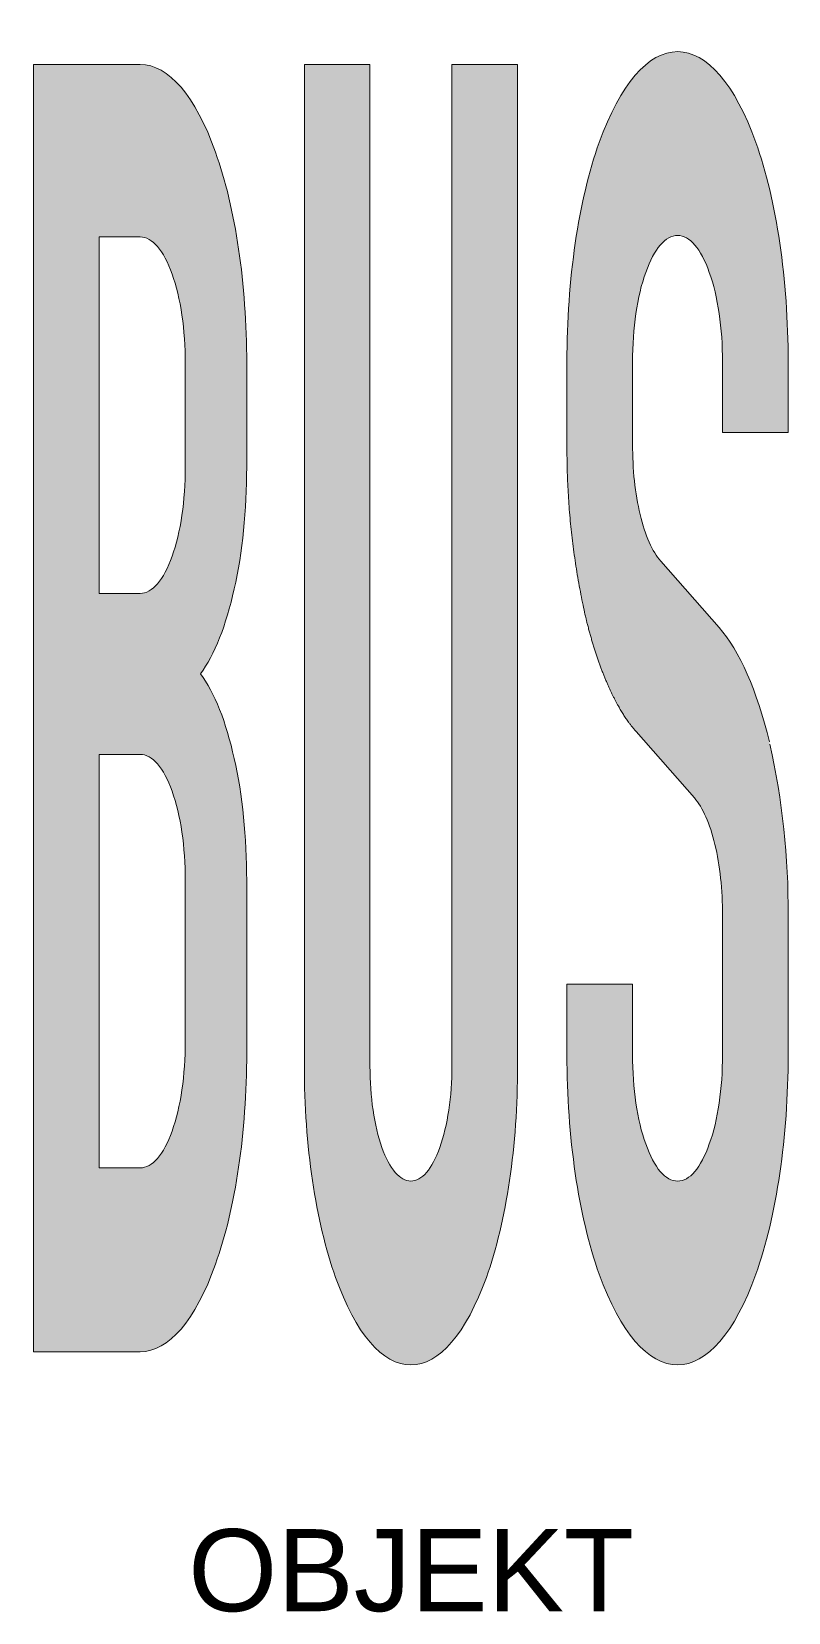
# Model space of a CAD drawing. Header units: metres. Extents: x -1.16 to 1.15, y -0.75 to 4.06.
import ezdxf
from ezdxf.enums import TextEntityAlignment as Align

# ---------------------------------------------------------------- set-up
doc = ezdxf.new("R2010")
doc.units = ezdxf.units.M
doc.layers.get('Defpoints').update_dxf_attribs({"color": 140, "lineweight": 5})
doc.styles.get("Standard").update_dxf_attribs({"font": 'arial.ttf'})

msp = doc.modelspace()

# ---------------------------------------------------------------- hatches: boundary and pattern name
at = {"lineweight": 0}
h = msp.add_hatch(color=0, dxfattribs=at)
h.dxf.hatch_style = 1
edge = h.paths.add_edge_path()
edge.add_spline(control_points=[(0.5735, 3.7236), (0.51, 3.5458), (0.4751, 3.3055), (0.4751, 3.0547)], knot_values=[0, 0, 0, 0, 1, 1, 1, 1], weights=[1, 1, 1, 1], degree=3, periodic=0)
edge.add_line((0.4751, 3.0547), (0.4751, 2.8049))
edge.add_spline(control_points=[(0.4751, 2.8049), (0.474, 2.627), (0.4932, 2.4502), (0.5322, 2.2767)], knot_values=[1, 1, 1, 1, 1.227376, 1.227376, 1.227376, 1.227376], weights=[1, 0.995696, 0.995696, 1], degree=3, periodic=0)
edge.add_spline(control_points=[(0.5322, 2.2767), (0.5703, 2.1211), (0.6233, 1.9994), (0.6857, 1.9295)], knot_values=[0, 0, 0, 0, 1, 1, 1, 1], weights=[1, 1, 1, 1], degree=3, periodic=0)
edge.add_line((0.6857, 1.9295), (0.8635, 1.7274))
edge.add_spline(control_points=[(0.8635, 1.7274), (0.8889, 1.6977), (0.9112, 1.6491), (0.926, 1.5855)], knot_values=[1, 1, 1, 1, 2, 2, 2, 2], degree=3, periodic=0)
edge.add_spline(control_points=[(0.926, 1.5855), (0.9419, 1.522), (0.9493, 1.4469), (0.9493, 1.3696)], knot_values=[0, 0, 0, 0, 1, 1, 1, 1], degree=3, periodic=0)
edge.add_line((0.9493, 1.3696), (0.9493, 0.9452))
edge.add_spline(control_points=[(0.9493, 0.9452), (0.9493, 0.8425), (0.9355, 0.7451), (0.909, 0.6732)], knot_values=[5, 5, 5, 5, 6, 6, 6, 6], weights=[1, 1, 1, 1], degree=3, periodic=0)
edge.add_spline(control_points=[(0.909, 0.6732), (0.8836, 0.6001), (0.8487, 0.5599), (0.8127, 0.5599)], knot_values=[4, 4, 4, 4, 5, 5, 5, 5], weights=[1, 1, 1, 1], degree=3, periodic=0)
edge.add_spline(control_points=[(0.8127, 0.5599), (0.7757, 0.5599), (0.7408, 0.6001), (0.7153, 0.6732)], knot_values=[3, 3, 3, 3, 4, 4, 4, 4], weights=[1, 1, 1, 1], degree=3, periodic=0)
edge.add_spline(control_points=[(0.7153, 0.6732), (0.6889, 0.7451), (0.6751, 0.8425), (0.6751, 0.9452)], knot_values=[2, 2, 2, 2, 3, 3, 3, 3], weights=[1, 1, 1, 1], degree=3, periodic=0)
edge.add_spline(control_points=[(0.6751, 0.9452), (0.6751, 1.0168), (0.6751, 1.0884), (0.6751, 1.1601)], knot_values=[1, 1, 1, 1, 2, 2, 2, 2], weights=[1, 1, 1, 1], degree=3, periodic=0)
edge.add_spline(control_points=[(0.6751, 1.1601), (0.6084, 1.1601), (0.5418, 1.1601), (0.4751, 1.1601)], knot_values=[0, 0, 0, 0, 1, 1, 1, 1], weights=[1, 1, 1, 1], degree=3, periodic=0)
edge.add_line((0.4751, 1.1601), (0.4751, 0.9452))
edge.add_spline(control_points=[(0.4751, 0.9452), (0.4751, 0.6943), (0.51, 0.4541), (0.5735, 0.2763)], knot_values=[3, 3, 3, 3, 4, 4, 4, 4], degree=3, periodic=0)
edge.add_spline(control_points=[(0.5735, 0.2763), (0.637, 0.0995), (0.7228, 0), (0.8127, 0)], knot_values=[2, 2, 2, 2, 3, 3, 3, 3], degree=3, periodic=0)
edge.add_spline(control_points=[(0.8127, 0), (0.9016, 0), (0.9874, 0.0995), (1.0509, 0.2763)], knot_values=[1, 1, 1, 1, 2, 2, 2, 2], degree=3, periodic=0)
edge.add_spline(control_points=[(1.0509, 0.2763), (1.1144, 0.4541), (1.1493, 0.6943), (1.1493, 0.9452)], knot_values=[0, 0, 0, 0, 1, 1, 1, 1], degree=3, periodic=0)
edge.add_line((1.1493, 0.9452), (1.1493, 1.3696))
edge.add_arc((-1.1853, 1.3842), 2.3346, 359.6433, 372.7093)
edge.add_spline(control_points=[(1.0922, 1.8978), (1.0541, 2.0544), (1.0011, 2.1751), (0.9387, 2.246)], knot_values=[0, 0, 0, 0, 1, 1, 1, 1], degree=3, periodic=0)
edge.add_line((0.9387, 2.246), (0.7522, 2.458))
edge.add_spline(control_points=[(0.7609, 2.4482), (0.7355, 2.4768), (0.7132, 2.5265), (0.6984, 2.59)], knot_values=[1, 1, 1, 1, 2, 2, 2, 2], degree=3, periodic=0)
edge.add_spline(control_points=[(0.6984, 2.59), (0.6825, 2.6535), (0.6751, 2.7287), (0.6751, 2.8049)], knot_values=[0, 0, 0, 0, 1, 1, 1, 1], degree=3, periodic=0)
edge.add_line((0.6751, 2.8049), (0.6751, 3.0547))
edge.add_spline(control_points=[(0.6751, 3.0547), (0.6751, 3.1573), (0.6889, 3.2547), (0.7153, 3.3277)], knot_values=[10, 10, 10, 10, 11, 11, 11, 11], weights=[1, 1, 1, 1], degree=3, periodic=0)
edge.add_spline(control_points=[(0.7153, 3.3277), (0.7408, 3.3997), (0.7757, 3.4399), (0.8127, 3.4399)], knot_values=[9, 9, 9, 9, 10, 10, 10, 10], weights=[1, 1, 1, 1], degree=3, periodic=0)
edge.add_spline(control_points=[(0.8127, 3.4399), (0.8487, 3.4399), (0.8836, 3.3997), (0.909, 3.3277)], knot_values=[8, 8, 8, 8, 9, 9, 9, 9], weights=[1, 1, 1, 1], degree=3, periodic=0)
edge.add_spline(control_points=[(0.909, 3.3277), (0.9355, 3.2547), (0.9493, 3.1573), (0.9493, 3.0547)], knot_values=[7, 7, 7, 7, 8, 8, 8, 8], weights=[1, 1, 1, 1], degree=3, periodic=0)
edge.add_spline(control_points=[(0.9493, 3.0547), (0.9493, 2.983), (0.9493, 2.9114), (0.9493, 2.8398)], knot_values=[6, 6, 6, 6, 7, 7, 7, 7], weights=[1, 1, 1, 1], degree=3, periodic=0)
edge.add_spline(control_points=[(0.9493, 2.8398), (1.0159, 2.8398), (1.0826, 2.8398), (1.1493, 2.8398)], knot_values=[5, 5, 5, 5, 6, 6, 6, 6], weights=[1, 1, 1, 1], degree=3, periodic=0)
edge.add_spline(control_points=[(1.1493, 2.8398), (1.1493, 2.9114), (1.1493, 2.983), (1.1493, 3.0547)], knot_values=[4, 4, 4, 4, 5, 5, 5, 5], weights=[1, 1, 1, 1], degree=3, periodic=0)
edge.add_spline(control_points=[(1.1493, 3.0547), (1.1493, 3.3055), (1.1144, 3.5458), (1.0509, 3.7236)], knot_values=[3, 3, 3, 3, 4, 4, 4, 4], weights=[1, 1, 1, 1], degree=3, periodic=0)
edge.add_spline(control_points=[(1.0509, 3.7236), (0.9874, 3.9004), (0.9016, 3.9999), (0.8127, 3.9999)], knot_values=[2, 2, 2, 2, 3, 3, 3, 3], weights=[1, 1, 1, 1], degree=3, periodic=0)
edge.add_spline(control_points=[(0.8127, 3.9999), (0.7228, 3.9999), (0.637, 3.9004), (0.5735, 3.7236)], knot_values=[1, 1, 1, 1, 2, 2, 2, 2], weights=[1, 1, 1, 1], degree=3, periodic=0)
h = msp.add_hatch(color=0, dxfattribs=at)
h.dxf.hatch_style = 1
edge = h.paths.add_edge_path()
edge.add_spline(control_points=[(-0.8257, 3.9607), (-0.9341, 3.9607), (-1.0424, 3.9607), (-1.1507, 3.9607)], knot_values=[4, 4, 4, 4, 5, 5, 5, 5], weights=[1, 1, 1, 1], degree=3, periodic=0)
edge.add_spline(control_points=[(-1.1507, 3.9607), (-1.1507, 2.6539), (-1.1507, 1.347), (-1.1507, 0.0402)], knot_values=[3, 3, 3, 3, 4, 4, 4, 4], weights=[1, 1, 1, 1], degree=3, periodic=0)
edge.add_spline(control_points=[(-1.1507, 0.0402), (-1.0424, 0.0402), (-0.9341, 0.0402), (-0.8257, 0.0402)], knot_values=[2, 2, 2, 2, 3, 3, 3, 3], weights=[1, 1, 1, 1], degree=3, periodic=0)
edge.add_spline(control_points=[(-0.8257, 0.0402), (-0.739, 0.0402), (-0.6564, 0.1355), (-0.5961, 0.3069)], knot_values=[1, 1, 1, 1, 2, 2, 2, 2], weights=[1, 1, 1, 1], degree=3, periodic=0)
edge.add_spline(control_points=[(-0.5961, 0.3069), (-0.5347, 0.4774), (-0.5008, 0.7092), (-0.5008, 0.9505)], knot_values=[0, 0, 0, 0, 1, 1, 1, 1], weights=[1, 1, 1, 1], degree=3, periodic=0)
edge.add_line((-0.5008, 0.9505), (-0.5008, 1.4755))
edge.add_spline(control_points=[(-0.5008, 1.4755), (-0.5008, 1.6067), (-0.5135, 1.7358), (-0.5389, 1.847)], knot_values=[3, 3, 3, 3, 4, 4, 4, 4], degree=3, periodic=0)
edge.add_spline(control_points=[(-0.5389, 1.847), (-0.5633, 1.9581), (-0.5992, 2.0481), (-0.6416, 2.1052)], knot_values=[2, 2, 2, 2, 3, 3, 3, 3], degree=3, periodic=0)
edge.add_spline(control_points=[(-0.6416, 2.1052), (-0.5992, 2.1624), (-0.5633, 2.2524), (-0.5389, 2.3635)], knot_values=[1, 1, 1, 1, 2, 2, 2, 2], degree=3, periodic=0)
edge.add_spline(control_points=[(-0.5389, 2.3635), (-0.5135, 2.4746), (-0.5008, 2.6038), (-0.5008, 2.735)], knot_values=[0, 0, 0, 0, 1, 1, 1, 1], degree=3, periodic=0)
edge.add_line((-0.5008, 2.735), (-0.5008, 3.0504))
edge.add_spline(control_points=[(-0.5008, 3.0504), (-0.5008, 3.2918), (-0.5347, 3.5225), (-0.5961, 3.694)], knot_values=[6, 6, 6, 6, 7, 7, 7, 7], weights=[1, 1, 1, 1], degree=3, periodic=0)
edge.add_spline(control_points=[(-0.5961, 3.694), (-0.6564, 3.8644), (-0.739, 3.9607), (-0.8257, 3.9607)], knot_values=[5, 5, 5, 5, 6, 6, 6, 6], weights=[1, 1, 1, 1], degree=3, periodic=0)
edge = h.paths.add_edge_path(flags=16)
edge.add_spline(control_points=[(-0.8257, 3.4357), (-0.8674, 3.4357), (-0.909, 3.4357), (-0.9506, 3.4357)], knot_values=[1, 1, 1, 1, 2, 2, 2, 2], weights=[1, 1, 1, 1], degree=3, periodic=0)
edge.add_spline(control_points=[(-0.8257, 3.4357), (-0.7887, 3.4357), (-0.7538, 3.3944), (-0.7284, 3.3225)], knot_values=[2, 2, 2, 2, 3, 3, 3, 3], weights=[1, 1, 1, 1], degree=3, periodic=0)
edge.add_spline(control_points=[(-0.7284, 3.3225), (-0.7019, 3.2505), (-0.6881, 3.152), (-0.6881, 3.0504)], knot_values=[3, 3, 3, 3, 4, 4, 4, 4], weights=[1, 1, 1, 1], degree=3, periodic=0)
edge.add_line((-0.6881, 3.0504), (-0.6881, 2.735))
edge.add_spline(control_points=[(-0.6881, 2.735), (-0.6881, 2.6334), (-0.7019, 2.535), (-0.7284, 2.463)], knot_values=[0, 0, 0, 0, 1, 1, 1, 1], degree=3, periodic=0)
edge.add_spline(control_points=[(-0.7284, 2.463), (-0.7538, 2.391), (-0.7887, 2.3497), (-0.8257, 2.3497)], knot_values=[1, 1, 1, 1, 2, 2, 2, 2], degree=3, periodic=0)
edge.add_line((-0.8257, 2.3497), (-0.9506, 2.3497))
edge.add_spline(control_points=[(-0.9506, 2.3497), (-0.9506, 2.7117), (-0.9506, 3.0737), (-0.9506, 3.4357)], knot_values=[0, 0, 0, 0, 1, 1, 1, 1], weights=[1, 1, 1, 1], degree=3, periodic=0)
edge = h.paths.add_edge_path(flags=16)
edge.add_spline(control_points=[(-0.8257, 1.8597), (-0.8674, 1.8597), (-0.909, 1.8597), (-0.9506, 1.8597)], knot_values=[1, 1, 1, 1, 2, 2, 2, 2], weights=[1, 1, 1, 1], degree=3, periodic=0)
edge.add_spline(control_points=[(-0.8257, 1.8597), (-0.7887, 1.8597), (-0.7538, 1.8195), (-0.7284, 1.7475)], knot_values=[2, 2, 2, 2, 3, 3, 3, 3], weights=[1, 1, 1, 1], degree=3, periodic=0)
edge.add_spline(control_points=[(-0.7284, 1.7475), (-0.7019, 1.6755), (-0.6881, 1.5771), (-0.6881, 1.4755)], knot_values=[3, 3, 3, 3, 4, 4, 4, 4], weights=[1, 1, 1, 1], degree=3, periodic=0)
edge.add_line((-0.6881, 1.4755), (-0.6881, 0.9854))
edge.add_spline(control_points=[(-0.6881, 0.9854), (-0.6881, 0.8827), (-0.7019, 0.7854), (-0.7284, 0.7123)], knot_values=[0, 0, 0, 0, 1, 1, 1, 1], degree=3, periodic=0)
edge.add_spline(control_points=[(-0.7284, 0.7123), (-0.7538, 0.6404), (-0.7887, 0.6001), (-0.8257, 0.6001)], knot_values=[1, 1, 1, 1, 2, 2, 2, 2], degree=3, periodic=0)
edge.add_line((-0.8257, 0.6001), (-0.9506, 0.6001))
edge.add_spline(control_points=[(-0.9506, 0.6001), (-0.9506, 1.02), (-0.9506, 1.4398), (-0.9506, 1.8597)], knot_values=[0, 0, 0, 0, 1, 1, 1, 1], weights=[1, 1, 1, 1], degree=3, periodic=0)
h = msp.add_hatch(color=0, dxfattribs=at)
h.dxf.hatch_style = 1
edge = h.paths.add_edge_path()
edge.add_spline(control_points=[(-0.3251, 3.9607), (-0.3251, 2.9439), (-0.3251, 1.9271), (-0.3251, 0.9103)], knot_values=[4, 4, 4, 4, 5, 5, 5, 5], weights=[1, 1, 1, 1], degree=3, periodic=0)
edge.add_spline(control_points=[(-0.3251, 0.9103), (-0.3251, 0.6689), (-0.2912, 0.4371), (-0.2298, 0.2667)], knot_values=[3, 3, 3, 3, 4, 4, 4, 4], weights=[1, 1, 1, 1], degree=3, periodic=0)
edge.add_spline(control_points=[(-0.2298, 0.2667), (-0.1695, 0.0963), (-0.087, 0), (-0.0002, 0)], knot_values=[2, 2, 2, 2, 3, 3, 3, 3], weights=[1, 1, 1, 1], degree=3, periodic=0)
edge.add_spline(control_points=[(-0.0002, 0), (0.0856, 0), (0.1681, 0.0963), (0.2295, 0.2667)], knot_values=[1, 1, 1, 1, 2, 2, 2, 2], weights=[1, 1, 1, 1], degree=3, periodic=0)
edge.add_spline(control_points=[(0.2295, 0.2667), (0.2909, 0.4371), (0.3248, 0.6689), (0.3248, 0.9103)], knot_values=[0, 0, 0, 0, 1, 1, 1, 1], weights=[1, 1, 1, 1], degree=3, periodic=0)
edge.add_line((0.3248, 0.9103), (0.3248, 3.9607))
edge.add_spline(control_points=[(0.3248, 3.9607), (0.2581, 3.9607), (0.1914, 3.9607), (0.1247, 3.9607)], knot_values=[12, 12, 12, 12, 13, 13, 13, 13], weights=[1, 1, 1, 1], degree=3, periodic=0)
edge.add_spline(control_points=[(0.1247, 3.9607), (0.1247, 2.9439), (0.1247, 1.9271), (0.1247, 0.9103)], knot_values=[11, 11, 11, 11, 12, 12, 12, 12], weights=[1, 1, 1, 1], degree=3, periodic=0)
edge.add_spline(control_points=[(0.1247, 0.9103), (0.1247, 0.8171), (0.111, 0.7282), (0.0877, 0.6626)], knot_values=[10, 10, 10, 10, 11, 11, 11, 11], weights=[1, 1, 1, 1], degree=3, periodic=0)
edge.add_spline(control_points=[(0.0877, 0.6626), (0.0644, 0.597), (0.0327, 0.5599), (-0.0002, 0.5599), (-0.033, 0.5599), (-0.0658, 0.597), (-0.0891, 0.6626)], knot_values=[8, 8, 8, 8, 9, 9, 9, 10, 10, 10, 10], weights=[1, 1, 1, 1, 1, 1, 1], degree=3, periodic=0)
edge.add_spline(control_points=[(-0.0891, 0.6626), (-0.1124, 0.7282), (-0.1251, 0.8171), (-0.1251, 0.9103)], knot_values=[7, 7, 7, 7, 8, 8, 8, 8], weights=[1, 1, 1, 1], degree=3, periodic=0)
edge.add_spline(control_points=[(-0.1251, 0.9103), (-0.1251, 1.9271), (-0.1251, 2.9439), (-0.1251, 3.9607)], knot_values=[6, 6, 6, 6, 7, 7, 7, 7], weights=[1, 1, 1, 1], degree=3, periodic=0)
edge.add_spline(control_points=[(-0.1251, 3.9607), (-0.1917, 3.9607), (-0.2584, 3.9607), (-0.3251, 3.9607)], knot_values=[5, 5, 5, 5, 6, 6, 6, 6], weights=[1, 1, 1, 1], degree=3, periodic=0)

# ---------------------------------------------------------------- linework, layer by layer
at = {"color": 0, "lineweight": 0}
for points in [[(0.3248, 3.9607), (0.3248, 0.9103), (0.3248, 3.9607)], [(-0.6881, 3.0504), (-0.6881, 2.735), (-0.6881, 3.0504)], [(-0.5008, 3.0504), (-0.5008, 2.735), (-0.5008, 3.0504)], [(0.4751, 2.8049), (0.4751, 3.0547), (0.4751, 2.8049)], [(0.6751, 3.0547), (0.6751, 2.8049), (0.6751, 3.0547)], [(0.7609, 2.4482), (0.9387, 2.246), (0.7609, 2.4482)], [(-0.8257, 2.3497), (-0.9506, 2.3497), (-0.8257, 2.3497)], [(0.8635, 1.7274), (0.6857, 1.9295), (0.8635, 1.7274)], [(-0.6881, 1.4755), (-0.6881, 0.9854), (-0.6881, 1.4755)], [(-0.5008, 1.4755), (-0.5008, 0.9505), (-0.5008, 1.4755)], [(0.9493, 0.9452), (0.9493, 1.3696), (0.9493, 0.9452)], [(1.1493, 1.3696), (1.1493, 0.9452), (1.1493, 1.3696)], [(0.4751, 0.9452), (0.4751, 1.1601), (0.4751, 0.9452)], [(-0.8257, 0.6001), (-0.9506, 0.6001), (-0.8257, 0.6001)]]:
    msp.add_lwpolyline(points, close=True, dxfattribs=at)
msp.add_lwpolyline([(1.1493, 1.3696, 0.056308), (1.0937, 1.8908)], format="xyb", dxfattribs=at)
for points, knots in [([(-0.5008, 0.9505), (-0.5008, 0.7092), (-0.5347, 0.4774), (-0.5961, 0.3069), (-0.6564, 0.1355), (-0.739, 0.0402), (-0.8257, 0.0402), (-0.9341, 0.0402), (-1.0424, 0.0402), (-1.1507, 0.0402), (-1.1507, 1.347), (-1.1507, 2.6539), (-1.1507, 3.9607), (-1.0424, 3.9607), (-0.9341, 3.9607), (-0.8257, 3.9607), (-0.739, 3.9607), (-0.6564, 3.8644), (-0.5961, 3.694), (-0.5347, 3.5225), (-0.5008, 3.2918), (-0.5008, 3.0504)], [0, 0, 0, 0, 1, 1, 1, 2, 2, 2, 3, 3, 3, 4, 4, 4, 5, 5, 5, 6, 6, 6, 7, 7, 7, 7]), ([(0.3248, 0.9103), (0.3248, 0.6689), (0.2909, 0.4371), (0.2295, 0.2667), (0.1681, 0.0963), (0.0856, 0), (-0.0002, 0), (-0.087, 0), (-0.1695, 0.0963), (-0.2298, 0.2667), (-0.2912, 0.4371), (-0.3251, 0.6689), (-0.3251, 0.9103), (-0.3251, 1.9271), (-0.3251, 2.9439), (-0.3251, 3.9607), (-0.2584, 3.9607), (-0.1917, 3.9607), (-0.1251, 3.9607), (-0.1251, 2.9439), (-0.1251, 1.9271), (-0.1251, 0.9103), (-0.1251, 0.8171), (-0.1124, 0.7282), (-0.0891, 0.6626), (-0.0658, 0.597), (-0.033, 0.5599), (-0.0002, 0.5599), (0.0327, 0.5599), (0.0644, 0.597), (0.0877, 0.6626), (0.111, 0.7282), (0.1247, 0.8171), (0.1247, 0.9103), (0.1247, 1.9271), (0.1247, 2.9439), (0.1247, 3.9607), (0.1914, 3.9607), (0.2581, 3.9607), (0.3248, 3.9607)], [0, 0, 0, 0, 1, 1, 1, 2, 2, 2, 3, 3, 3, 4, 4, 4, 5, 5, 5, 6, 6, 6, 7, 7, 7, 8, 8, 8, 9, 9, 9, 10, 10, 10, 11, 11, 11, 12, 12, 12, 13, 13, 13, 13]), ([(0.4751, 3.0547), (0.4751, 3.3055), (0.51, 3.5458), (0.5735, 3.7236), (0.637, 3.9004), (0.7228, 3.9999), (0.8127, 3.9999), (0.9016, 3.9999), (0.9874, 3.9004), (1.0509, 3.7236), (1.1144, 3.5458), (1.1493, 3.3055), (1.1493, 3.0547), (1.1493, 2.983), (1.1493, 2.9114), (1.1493, 2.8398), (1.0826, 2.8398), (1.0159, 2.8398), (0.9493, 2.8398), (0.9493, 2.9114), (0.9493, 2.983), (0.9493, 3.0547), (0.9493, 3.1573), (0.9355, 3.2547), (0.909, 3.3277), (0.8836, 3.3997), (0.8487, 3.4399), (0.8127, 3.4399), (0.7757, 3.4399), (0.7408, 3.3997), (0.7153, 3.3277), (0.6889, 3.2547), (0.6751, 3.1573), (0.6751, 3.0547)], [0, 0, 0, 0, 1, 1, 1, 2, 2, 2, 3, 3, 3, 4, 4, 4, 5, 5, 5, 6, 6, 6, 7, 7, 7, 8, 8, 8, 9, 9, 9, 10, 10, 10, 11, 11, 11, 11]), ([(-0.9506, 2.3497), (-0.9506, 2.7117), (-0.9506, 3.0737), (-0.9506, 3.4357), (-0.909, 3.4357), (-0.8674, 3.4357), (-0.8257, 3.4357), (-0.7887, 3.4357), (-0.7538, 3.3944), (-0.7284, 3.3225), (-0.7019, 3.2505), (-0.6881, 3.152), (-0.6881, 3.0504)], [0, 0, 0, 0, 1, 1, 1, 2, 2, 2, 3, 3, 3, 4, 4, 4, 4]), ([(0.6751, 2.8049), (0.6751, 2.7287), (0.6825, 2.6535), (0.6984, 2.59), (0.7132, 2.5265), (0.7355, 2.4768), (0.7609, 2.4482)], [0, 0, 0, 0, 1, 1, 1, 2, 2, 2, 2]), ([(-0.6881, 2.735), (-0.6881, 2.6334), (-0.7019, 2.535), (-0.7284, 2.463), (-0.7538, 2.391), (-0.7887, 2.3497), (-0.8257, 2.3497)], [0, 0, 0, 0, 1, 1, 1, 2, 2, 2, 2]), ([(-0.5008, 2.735), (-0.5008, 2.6038), (-0.5135, 2.4746), (-0.5389, 2.3635), (-0.5633, 2.2524), (-0.5992, 2.1624), (-0.6416, 2.1052), (-0.5992, 2.0481), (-0.5633, 1.9581), (-0.5389, 1.847), (-0.5135, 1.7358), (-0.5008, 1.6067), (-0.5008, 1.4755)], [0, 0, 0, 0, 1, 1, 1, 2, 2, 2, 3, 3, 3, 4, 4, 4, 4]), ([(-0.9506, 0.6001), (-0.9506, 1.02), (-0.9506, 1.4398), (-0.9506, 1.8597), (-0.909, 1.8597), (-0.8674, 1.8597), (-0.8257, 1.8597), (-0.7887, 1.8597), (-0.7538, 1.8195), (-0.7284, 1.7475), (-0.7019, 1.6755), (-0.6881, 1.5771), (-0.6881, 1.4755)], [0, 0, 0, 0, 1, 1, 1, 2, 2, 2, 3, 3, 3, 4, 4, 4, 4]), ([(0.9493, 1.3696), (0.9493, 1.4469), (0.9419, 1.522), (0.926, 1.5855), (0.9112, 1.6491), (0.8889, 1.6977), (0.8635, 1.7274)], [0, 0, 0, 0, 1, 1, 1, 2, 2, 2, 2]), ([(0.4751, 1.1601), (0.5418, 1.1601), (0.6084, 1.1601), (0.6751, 1.1601), (0.6751, 1.0884), (0.6751, 1.0168), (0.6751, 0.9452), (0.6751, 0.8425), (0.6889, 0.7451), (0.7153, 0.6732), (0.7408, 0.6001), (0.7757, 0.5599), (0.8127, 0.5599), (0.8487, 0.5599), (0.8836, 0.6001), (0.909, 0.6732), (0.9355, 0.7451), (0.9493, 0.8425), (0.9493, 0.9452)], [0, 0, 0, 0, 1, 1, 1, 2, 2, 2, 3, 3, 3, 4, 4, 4, 5, 5, 5, 6, 6, 6, 6]), ([(-0.6881, 0.9854), (-0.6881, 0.8827), (-0.7019, 0.7854), (-0.7284, 0.7123), (-0.7538, 0.6404), (-0.7887, 0.6001), (-0.8257, 0.6001)], [0, 0, 0, 0, 1, 1, 1, 2, 2, 2, 2]), ([(1.1493, 0.9452), (1.1493, 0.6943), (1.1144, 0.4541), (1.0509, 0.2763), (0.9874, 0.0995), (0.9016, 0), (0.8127, 0), (0.7228, 0), (0.637, 0.0995), (0.5735, 0.2763), (0.51, 0.4541), (0.4751, 0.6943), (0.4751, 0.9452)], [0, 0, 0, 0, 1, 1, 1, 2, 2, 2, 3, 3, 3, 4, 4, 4, 4])]:
    msp.add_open_spline(points, degree=3, knots=knots, dxfattribs=at)
msp.add_rational_spline([(0.6857, 1.9295), (0.6233, 1.9994), (0.5703, 2.1211), (0.5322, 2.2767), (0.4932, 2.4502), (0.474, 2.627), (0.4751, 2.8049)], [1, 1, 1, 1, 0.995696315102, 0.995696315102, 1], degree=3, knots=[0, 0, 0, 0, 1, 1, 1, 1.227376, 1.227376, 1.227376, 1.227376], dxfattribs=at)
msp.add_open_spline([(0.9387, 2.246), (1.0011, 2.1751), (1.0541, 2.0544), (1.0922, 1.8978)], degree=3, dxfattribs=at)

# ---------------------------------------------------------------- texts
at = {"layer": 'Defpoints'}
msp.add_attdef('OBJEKT', text='650-50', height=0.25, dxfattribs=at).set_placement((0, -0.5), align=Align.TOP_CENTER)

doc.saveas('drawing.dxf')
